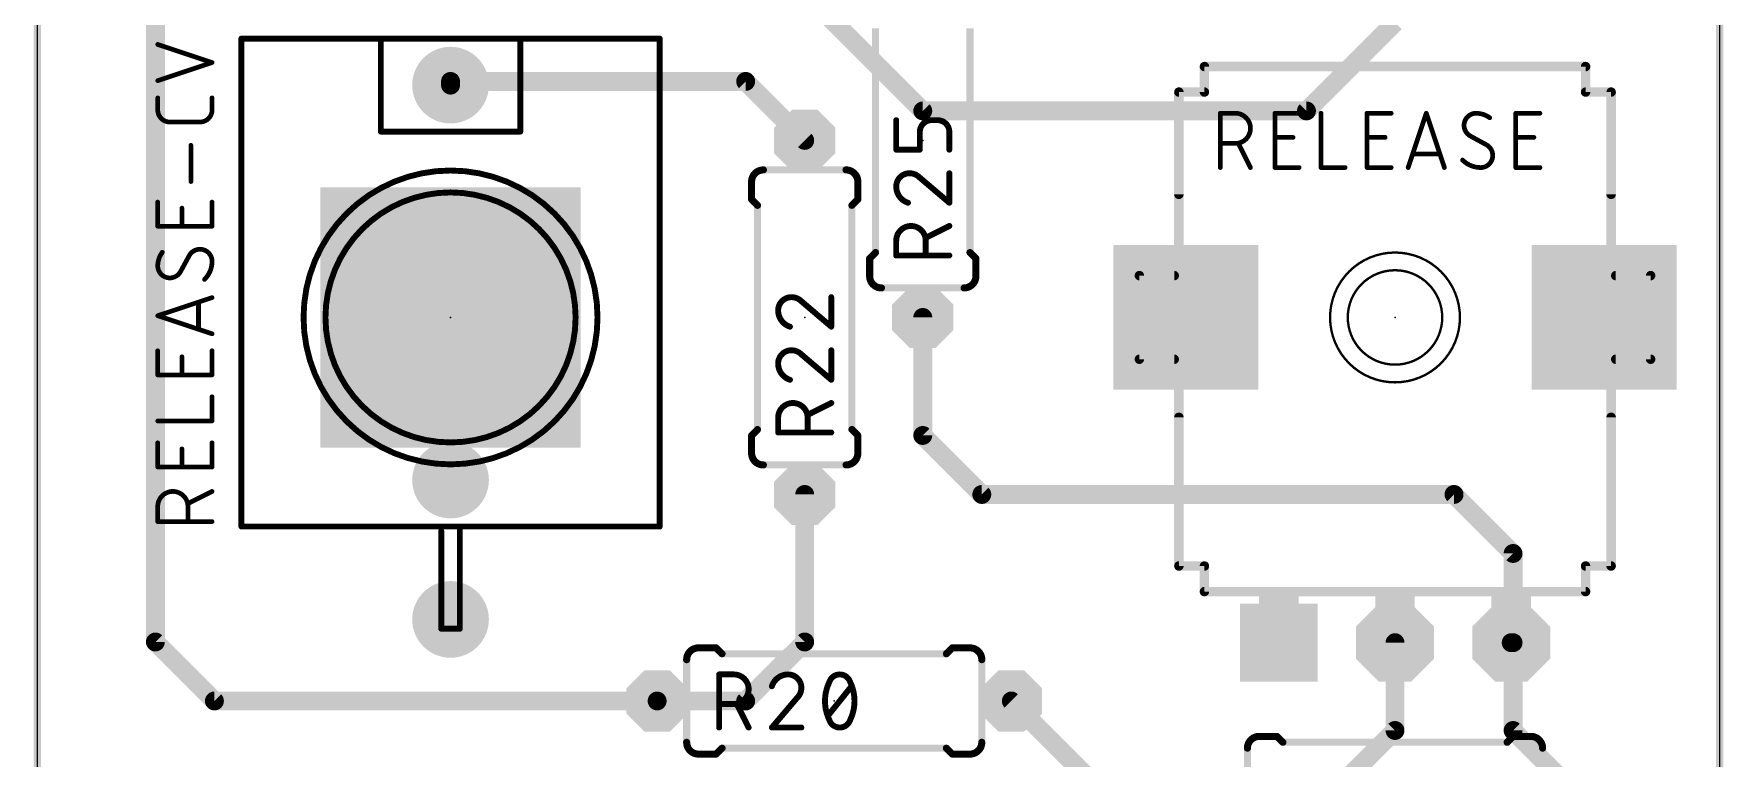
# Model space of a CAD drawing. Extents: x -0.1 to 36.3, y -0.1 to 99.1.
# Drawn here: x -0.08 to 36.27, y 29.88 to 45.48 of the extents above; entities that cross this region are included whole.
import ezdxf

# ---------------------------------------------------------------- set-up
doc = ezdxf.new("R2010")
doc.units = 0
for name, color, linetype in [('1', 12, 'CONTINUOUS'), ('16', 132, 'CONTINUOUS'), ('17', 110, 'CONTINUOUS'), ('20', 31, 'CONTINUOUS'), ('21', 253, 'CONTINUOUS'), ('23', 53, 'CONTINUOUS'), ('25', 253, 'CONTINUOUS'), ('41', 12, 'CONTINUOUS'), ('51', 253, 'CONTINUOUS')]:
    doc.layers.add(name, color=color, linetype=linetype)

# ---------------------------------------------------------------- blocks, each defined once
blk = doc.blocks.new('RECT')
blk.add_solid([(-0.5, -0.5), (0.5, -0.5), (-0.5, 0.5), (0.5, 0.5)])
blk = doc.blocks.new('OCTAGONP')
at = {"const_width": 0.5}
blk.add_lwpolyline([(-0.25, -0.1036), (-0.25, 0.1036), (-0.1036, 0.25), (0.1036, 0.25), (0.25, 0.1036), (0.25, -0.1036), (0.1036, -0.25), (-0.1036, -0.25), (-0.25, -0.1036), (-0.25, 0.1036)], dxfattribs=at)
blk = doc.blocks.new('SQUAREP')
blk.add_solid([(-0.5, -0.5), (0.5, -0.5), (-0.5, 0.5), (0.5, 0.5)])
blk = doc.blocks.new('ROUNDP')
at = {"const_width": 0.5}
blk.add_lwpolyline([(0, -0.25, 1), (0, 0.25, 1), (0, -0.25)], format="xyb", dxfattribs=at)

msp = doc.modelspace()

# ---------------------------------------------------------------- linework, layer by layer
at = {"layer": '1', "const_width": 0.1524}
for points in [[(0, 99.06), (0, 0)], [(36.195, 0), (36.195, 99.06)]]:
    msp.add_lwpolyline(points, dxfattribs=at)
at = {"layer": '16'}
for points, const_width in [([(0, 99.06), (0, 0)], 0.1524), ([(36.195, 0), (36.195, 99.06)], 0.1524), ([(2.54, 86.36), (2.54, 32.385)], 0.4064), ([(13.97, 48.895), (19.05, 43.815)], 0.4064), ([(27.305, 43.815), (29.21, 45.72)], 0.4064), ([(8.89, 44.37), (8.89, 44.45)], 0.4064), ([(8.89, 44.45), (15.24, 44.45)], 0.4064), ([(15.24, 44.45), (16.51, 43.18)], 0.4064), ([(19.05, 43.815), (27.305, 43.815)], 0.4064), ([(19.05, 39.37), (19.05, 36.83)], 0.4064), ([(19.05, 36.83), (20.32, 35.56)], 0.4064), ([(16.51, 35.56), (16.51, 32.385)], 0.4064), ([(20.32, 35.56), (30.48, 35.56)], 0.4064), ([(30.48, 35.56), (31.75, 34.29)], 0.4064), ([(31.75, 34.29), (31.75, 32.37)], 0.4064), ([(2.54, 32.385), (3.81, 31.115)], 0.4064), ([(16.51, 32.385), (15.24, 31.115)], 0.4064), ([(29.21, 30.48), (29.21, 32.37)], 0.4064), ([(31.71, 32.37), (31.75, 32.37)], 0.4064), ([(31.75, 32.37), (31.75, 30.48)], 0.4064), ([(3.81, 31.115), (13.335, 31.115)], 0.4064), ([(15.24, 31.115), (13.335, 31.115)], 0.4064), ([(20.955, 31.115), (22.86, 29.21)], 0.4064), ([(27.94, 29.21), (29.21, 30.48)], 0.4064), ([(31.75, 30.48), (33.02, 29.21)], 0.4064)]:
    msp.add_lwpolyline(points, dxfattribs=dict(at, const_width=const_width))
at = {"layer": '16', "const_width": 0.2032}
for points in [[(8.9916, 44.45, 1), (8.7884, 44.45)], [(8.89, 44.5516, 1), (8.89, 44.3484)], [(8.7884, 44.37, 1), (8.9916, 44.37)], [(15.3118, 44.5218, 1), (15.1682, 44.3782)], [(15.24, 44.3484, 1), (15.24, 44.5516)], [(19.05, 43.9166, 1), (19.05, 43.7134)], [(18.9782, 43.7432, 1), (19.1218, 43.8868)], [(27.2332, 43.8868, 1), (27.3768, 43.7432)], [(27.305, 43.7134, 1), (27.305, 43.9166)], [(16.4382, 43.1082, 1), (16.5818, 43.2518)], [(19.1516, 39.37, 1), (18.9484, 39.37)], [(18.9484, 36.83, 1), (19.1516, 36.83)], [(19.1218, 36.9018, 1), (18.9782, 36.7582)], [(16.6116, 35.56, 1), (16.4084, 35.56)], [(20.32, 35.6616, 1), (20.32, 35.4584)], [(20.2482, 35.4882, 1), (20.3918, 35.6318)], [(30.5518, 35.6318, 1), (30.4082, 35.4882)], [(30.48, 35.4584, 1), (30.48, 35.6616)], [(31.8516, 34.29, 1), (31.6484, 34.29)], [(31.6782, 34.2182, 1), (31.8218, 34.3618)], [(2.4384, 32.385, 1), (2.6416, 32.385)], [(2.6118, 32.4568, 1), (2.4682, 32.3132)], [(16.4084, 32.385, 1), (16.6116, 32.385)], [(16.5818, 32.3132, 1), (16.4382, 32.4568)], [(29.3116, 32.37, 1), (29.1084, 32.37)], [(31.71, 32.4716, 1), (31.71, 32.2684)], [(31.8516, 32.37, 1), (31.6484, 32.37)], [(31.6484, 32.37, 1), (31.8516, 32.37)], [(31.75, 32.2684, 1), (31.75, 32.4716)], [(3.81, 31.2166, 1), (3.81, 31.0134)], [(3.7382, 31.0432, 1), (3.8818, 31.1868)], [(13.335, 31.2166, 1), (13.335, 31.0134)], [(13.335, 31.0134, 1), (13.335, 31.2166)], [(15.1682, 31.1868, 1), (15.3118, 31.0432)], [(15.24, 31.0134, 1), (15.24, 31.2166)], [(21.0268, 31.1868, 1), (20.8832, 31.0432)], [(29.1084, 30.48, 1), (29.3116, 30.48)], [(29.2818, 30.4082, 1), (29.1382, 30.5518)], [(31.6484, 30.48, 1), (31.8516, 30.48)], [(31.8218, 30.5518, 1), (31.6782, 30.4082)]]:
    msp.add_lwpolyline(points, format="xyb", dxfattribs=at)
at = {"layer": '20'}
for p, q in [((0, 99.05), (0, 0)), ((36.195, 0), (36.195, 99.06))]:
    msp.add_line(p, q, dxfattribs=at)
at = {"layer": '21'}
for points, const_width in [([(18.034, 40.767), (18.034, 45.593)], 0.1524), ([(20.066, 40.767), (20.066, 45.593)], 0.1524), ([(4.39, 45.37), (7.39, 45.37)], 0.127), ([(4.39, 45.37), (4.39, 34.87)], 0.127), ([(7.39, 45.37), (10.39, 45.37)], 0.127), ([(7.39, 45.37), (7.39, 43.37)], 0.127), ([(10.39, 45.37), (13.39, 45.37)], 0.127), ([(10.39, 43.37), (10.39, 45.37)], 0.127), ([(13.39, 34.87), (13.39, 45.37)], 0.127), ([(25.11, 44.77), (33.31, 44.77)], 0.2032), ([(25.11, 44.77), (25.11, 44.22)], 0.2032), ([(33.31, 44.22), (33.31, 44.77)], 0.2032), ([(25.11, 44.22), (24.56, 44.22)], 0.2032), ([(24.56, 42.02), (24.56, 44.22)], 0.2032), ([(33.86, 44.22), (33.31, 44.22)], 0.2032), ([(33.86, 44.22), (33.86, 42.02)], 0.2032), ([(7.39, 43.37), (10.39, 43.37)], 0.127), ([(15.367, 42.291), (15.367, 41.91)], 0.1524), ([(17.653, 42.291), (17.653, 41.91)], 0.1524), ([(15.494, 41.783), (15.367, 41.91)], 0.1524), ([(15.494, 36.957), (15.494, 41.783)], 0.1524), ([(17.526, 41.783), (17.653, 41.91)], 0.1524), ([(17.526, 36.957), (17.526, 41.783)], 0.1524), ([(18.034, 40.767), (17.907, 40.64)], 0.1524), ([(17.907, 40.259), (17.907, 40.64)], 0.1524), ([(20.066, 40.767), (20.193, 40.64)], 0.1524), ([(20.193, 40.259), (20.193, 40.64)], 0.1524), ([(24.56, 34.02), (24.56, 37.22)], 0.2032), ([(33.86, 37.22), (33.86, 34.02)], 0.2032), ([(15.494, 36.957), (15.367, 36.83)], 0.1524), ([(15.367, 36.449), (15.367, 36.83)], 0.1524), ([(17.526, 36.957), (17.653, 36.83)], 0.1524), ([(17.653, 36.449), (17.653, 36.83)], 0.1524), ([(4.39, 34.87), (9.09, 34.87)], 0.127), ([(9.09, 34.87), (13.39, 34.87)], 0.127), ([(9.09, 32.67), (9.09, 34.87)], 0.127), ([(8.69, 34.77), (8.69, 32.67)], 0.127), ([(24.56, 34.02), (25.11, 34.02)], 0.2032), ([(25.11, 34.02), (25.11, 33.47)], 0.2032), ([(33.31, 34.02), (33.86, 34.02)], 0.2032), ([(33.31, 33.47), (33.31, 34.02)], 0.2032), ([(33.31, 33.47), (25.11, 33.47)], 0.2032), ([(8.69, 32.67), (9.09, 32.67)], 0.127), ([(14.224, 32.258), (14.605, 32.258)], 0.1524), ([(14.732, 32.131), (14.605, 32.258)], 0.1524), ([(19.558, 32.131), (14.732, 32.131)], 0.1524), ([(19.558, 32.131), (19.685, 32.258)], 0.1524), ([(20.066, 32.258), (19.685, 32.258)], 0.1524), ([(14.732, 30.099), (14.605, 29.972)], 0.1524), ([(19.558, 30.099), (14.732, 30.099)], 0.1524), ([(19.558, 30.099), (19.685, 29.972)], 0.1524), ([(26.289, 30.353), (26.67, 30.353)], 0.1524), ([(26.797, 30.226), (26.67, 30.353)], 0.1524), ([(26.797, 30.226), (31.623, 30.226)], 0.1524), ([(31.623, 30.226), (31.75, 30.353)], 0.1524), ([(32.131, 30.353), (31.75, 30.353)], 0.1524), ([(14.224, 29.972), (14.605, 29.972)], 0.1524), ([(20.066, 29.972), (19.685, 29.972)], 0.1524)]:
    msp.add_lwpolyline(points, dxfattribs=dict(at, const_width=const_width))
for points, const_width in [([(4.39, 45.4018, 1), (4.39, 45.3383)], 0.0635), ([(4.4218, 45.37, 1), (4.3583, 45.37)], 0.0635), ([(7.39, 45.4018, 1), (7.39, 45.3383)], 0.0635), ([(7.4218, 45.37, 1), (7.3583, 45.37)], 0.0635), ([(7.39, 45.3383, 1), (7.39, 45.4018)], 0.0635), ([(10.4218, 45.37, 1), (10.3582, 45.37)], 0.0635), ([(10.39, 45.4018, 1), (10.39, 45.3383)], 0.0635), ([(10.39, 45.3383, 1), (10.39, 45.4018)], 0.0635), ([(13.4218, 45.37, 1), (13.3582, 45.37)], 0.0635), ([(13.39, 45.3383, 1), (13.39, 45.4018)], 0.0635), ([(25.11, 44.8208, 1), (25.11, 44.7192)], 0.1016), ([(25.1608, 44.77, 1), (25.0592, 44.77)], 0.1016), ([(33.3608, 44.77, 1), (33.2592, 44.77)], 0.1016), ([(33.31, 44.7192, 1), (33.31, 44.8208)], 0.1016), ([(24.56, 44.2708, 1), (24.56, 44.1692)], 0.1016), ([(24.6108, 44.22, 1), (24.5092, 44.22)], 0.1016), ([(25.0592, 44.22, 1), (25.1608, 44.22)], 0.1016), ([(25.11, 44.1692, 1), (25.11, 44.2708)], 0.1016), ([(33.31, 44.2708, 1), (33.31, 44.1692)], 0.1016), ([(33.2592, 44.22, 1), (33.3608, 44.22)], 0.1016), ([(33.9108, 44.22, 1), (33.8092, 44.22)], 0.1016), ([(33.86, 44.1692, 1), (33.86, 44.2708)], 0.1016), ([(7.39, 43.4018, 1), (7.39, 43.3383)], 0.0635), ([(7.3583, 43.37, 1), (7.4218, 43.37)], 0.0635), ([(10.3582, 43.37, 1), (10.4218, 43.37)], 0.0635), ([(10.39, 43.3383, 1), (10.39, 43.4018)], 0.0635), ([(8.89, 36.2077, 1), (8.89, 42.5323, 1), (8.89, 36.2077)], 0.127), ([(15.621, 42.545, 0.4142), (15.367, 42.291)], 0.1524), ([(15.621, 42.5069, 1), (15.621, 42.5831)], 0.0762), ([(17.653, 42.291, 0.4142), (17.399, 42.545)], 0.1524), ([(17.399, 42.5831, 1), (17.399, 42.5069)], 0.0762), ([(15.4051, 42.291, 1), (15.3289, 42.291)], 0.0762), ([(15.3289, 42.291, 1), (15.4051, 42.291)], 0.0762), ([(17.6911, 42.291, 1), (17.6149, 42.291)], 0.0762), ([(17.6149, 42.291, 1), (17.6911, 42.291)], 0.0762), ([(8.89, 36.6793, 1), (8.89, 42.0607, 1), (8.89, 36.6793)], 0.127), ([(15.3289, 41.91, 1), (15.4051, 41.91)], 0.0762), ([(15.3939, 41.9369, 1), (15.3401, 41.8831)], 0.0762), ([(15.5321, 41.783, 1), (15.4559, 41.783)], 0.0762), ([(15.4671, 41.7561, 1), (15.5209, 41.8099)], 0.0762), ([(17.5641, 41.783, 1), (17.4879, 41.783)], 0.0762), ([(17.4991, 41.8099, 1), (17.5529, 41.7561)], 0.0762), ([(17.6149, 41.91, 1), (17.6911, 41.91)], 0.0762), ([(17.6799, 41.8831, 1), (17.6261, 41.9369)], 0.0762), ([(24.5092, 42.02, 1), (24.6108, 42.02)], 0.1016), ([(33.8092, 42.02, 1), (33.9108, 42.02)], 0.1016), ([(17.9451, 40.64, 1), (17.8689, 40.64)], 0.0762), ([(17.9959, 40.767, 1), (18.0721, 40.767)], 0.0762), ([(18.0609, 40.7401, 1), (18.0071, 40.7939)], 0.0762), ([(20.0279, 40.767, 1), (20.1041, 40.767)], 0.0762), ([(20.0929, 40.7939, 1), (20.0391, 40.7401)], 0.0762), ([(20.2311, 40.64, 1), (20.1549, 40.64)], 0.0762), ([(29.21, 37.973, 1), (29.21, 40.767, 1), (29.21, 37.973)], 0.0508), ([(17.8801, 40.6669, 1), (17.9339, 40.6131)], 0.0762), ([(20.1661, 40.6131, 1), (20.2199, 40.6669)], 0.0762), ([(29.21, 38.354, 1), (29.21, 40.386, 1), (29.21, 38.354)], 0.0508), ([(17.907, 40.259, 0.4142), (18.161, 40.005)], 0.1524), ([(17.9451, 40.259, 1), (17.8689, 40.259)], 0.0762), ([(17.8689, 40.259, 1), (17.9451, 40.259)], 0.0762), ([(18.161, 39.9669, 1), (18.161, 40.0431)], 0.0762), ([(19.939, 40.005, 0.4142), (20.193, 40.259)], 0.1524), ([(19.939, 40.0431, 1), (19.939, 39.9669)], 0.0762), ([(20.2311, 40.259, 1), (20.1549, 40.259)], 0.0762), ([(20.1549, 40.259, 1), (20.2311, 40.259)], 0.0762), ([(24.6108, 37.22, 1), (24.5092, 37.22)], 0.1016), ([(33.9108, 37.22, 1), (33.8092, 37.22)], 0.1016), ([(15.4051, 36.83, 1), (15.3289, 36.83)], 0.0762), ([(15.3401, 36.8569, 1), (15.3939, 36.8031)], 0.0762), ([(15.4559, 36.957, 1), (15.5321, 36.957)], 0.0762), ([(15.5209, 36.9301, 1), (15.4671, 36.9839)], 0.0762), ([(17.4879, 36.957, 1), (17.5641, 36.957)], 0.0762), ([(17.5529, 36.9839, 1), (17.4991, 36.9301)], 0.0762), ([(17.6911, 36.83, 1), (17.6149, 36.83)], 0.0762), ([(17.6261, 36.8031, 1), (17.6799, 36.8569)], 0.0762), ([(15.367, 36.449, 0.4142), (15.621, 36.195)], 0.1524), ([(15.4051, 36.449, 1), (15.3289, 36.449)], 0.0762), ([(15.3289, 36.449, 1), (15.4051, 36.449)], 0.0762), ([(17.399, 36.195, 0.4142), (17.653, 36.449)], 0.1524), ([(17.6911, 36.449, 1), (17.6149, 36.449)], 0.0762), ([(17.6149, 36.449, 1), (17.6911, 36.449)], 0.0762), ([(15.621, 36.1569, 1), (15.621, 36.2331)], 0.0762), ([(17.399, 36.2331, 1), (17.399, 36.1569)], 0.0762), ([(4.39, 34.9018, 1), (4.39, 34.8383)], 0.0635), ([(4.3583, 34.87, 1), (4.4218, 34.87)], 0.0635), ([(9.1218, 34.87, 1), (9.0582, 34.87)], 0.0635), ([(9.09, 34.9018, 1), (9.09, 34.8383)], 0.0635), ([(9.09, 34.8383, 1), (9.09, 34.9018)], 0.0635), ([(13.3582, 34.87, 1), (13.4218, 34.87)], 0.0635), ([(13.39, 34.8383, 1), (13.39, 34.9018)], 0.0635), ([(8.7218, 34.77, 1), (8.6583, 34.77)], 0.0635), ([(24.56, 34.0708, 1), (24.56, 33.9692)], 0.1016), ([(24.5092, 34.02, 1), (24.6108, 34.02)], 0.1016), ([(25.1608, 34.02, 1), (25.0592, 34.02)], 0.1016), ([(25.11, 33.9692, 1), (25.11, 34.0708)], 0.1016), ([(33.31, 34.0708, 1), (33.31, 33.9692)], 0.1016), ([(33.3608, 34.02, 1), (33.2592, 34.02)], 0.1016), ([(33.8092, 34.02, 1), (33.9108, 34.02)], 0.1016), ([(33.86, 33.9692, 1), (33.86, 34.0708)], 0.1016), ([(25.11, 33.5208, 1), (25.11, 33.4192)], 0.1016), ([(25.0592, 33.47, 1), (25.1608, 33.47)], 0.1016), ([(33.2592, 33.47, 1), (33.3608, 33.47)], 0.1016), ([(33.31, 33.4192, 1), (33.31, 33.5208)], 0.1016), ([(8.69, 32.7018, 1), (8.69, 32.6382)], 0.0635), ([(9.09, 32.6382, 1), (9.09, 32.7018)], 0.0635), ([(8.6583, 32.67, 1), (8.7218, 32.67)], 0.0635), ([(9.0582, 32.67, 1), (9.1218, 32.67)], 0.0635), ([(14.224, 32.258, 0.4142), (13.97, 32.004)], 0.1524), ([(13.9319, 32.004, 1), (14.0081, 32.004)], 0.0762), ([(14.224, 32.2961, 1), (14.224, 32.2199)], 0.0762), ([(14.224, 32.2199, 1), (14.224, 32.2961)], 0.0762), ([(14.6319, 32.2849, 1), (14.5781, 32.2311)], 0.0762), ([(14.605, 32.2199, 1), (14.605, 32.2961)], 0.0762), ([(14.732, 32.1691, 1), (14.732, 32.0929)], 0.0762), ([(14.7051, 32.1041, 1), (14.7589, 32.1579)], 0.0762), ([(19.5311, 32.1579, 1), (19.5849, 32.1041)], 0.0762), ([(19.558, 32.0929, 1), (19.558, 32.1691)], 0.0762), ([(19.685, 32.2961, 1), (19.685, 32.2199)], 0.0762), ([(19.7119, 32.2311, 1), (19.6581, 32.2849)], 0.0762), ([(20.32, 32.004, 0.4142), (20.066, 32.258)], 0.1524), ([(20.066, 32.2961, 1), (20.066, 32.2199)], 0.0762), ([(20.066, 32.2199, 1), (20.066, 32.2961)], 0.0762), ([(20.2819, 32.004, 1), (20.3581, 32.004)], 0.0762), ([(13.97, 30.226, 0.4142), (14.224, 29.972)], 0.1524), ([(14.0081, 30.226, 1), (13.9319, 30.226)], 0.0762), ([(14.732, 30.1371, 1), (14.732, 30.0609)], 0.0762), ([(14.7589, 30.0721, 1), (14.7051, 30.1259)], 0.0762), ([(19.5849, 30.1259, 1), (19.5311, 30.0721)], 0.0762), ([(19.558, 30.0609, 1), (19.558, 30.1371)], 0.0762), ([(20.066, 29.972, 0.4142), (20.32, 30.226)], 0.1524), ([(20.3581, 30.226, 1), (20.2819, 30.226)], 0.0762), ([(26.289, 30.353, 0.4142), (26.035, 30.099)], 0.1524), ([(26.289, 30.3911, 1), (26.289, 30.3149)], 0.0762), ([(26.289, 30.3149, 1), (26.289, 30.3911)], 0.0762), ([(26.6969, 30.3799, 1), (26.6431, 30.3261)], 0.0762), ([(26.67, 30.3149, 1), (26.67, 30.3911)], 0.0762), ([(26.797, 30.2641, 1), (26.797, 30.1879)], 0.0762), ([(26.7701, 30.1991, 1), (26.8239, 30.2529)], 0.0762), ([(31.5961, 30.2529, 1), (31.6499, 30.1991)], 0.0762), ([(31.623, 30.1879, 1), (31.623, 30.2641)], 0.0762), ([(31.75, 30.3911, 1), (31.75, 30.3149)], 0.0762), ([(31.7769, 30.3261, 1), (31.7231, 30.3799)], 0.0762), ([(32.385, 30.099, 0.4142), (32.131, 30.353)], 0.1524), ([(32.131, 30.3911, 1), (32.131, 30.3149)], 0.0762), ([(32.131, 30.3149, 1), (32.131, 30.3911)], 0.0762), ([(14.224, 30.0101, 1), (14.224, 29.9339)], 0.0762), ([(14.224, 29.9339, 1), (14.224, 30.0101)], 0.0762), ([(14.5781, 29.9989, 1), (14.6319, 29.9451)], 0.0762), ([(14.605, 29.9339, 1), (14.605, 30.0101)], 0.0762), ([(19.685, 30.0101, 1), (19.685, 29.9339)], 0.0762), ([(19.6581, 29.9451, 1), (19.7119, 29.9989)], 0.0762), ([(20.066, 30.0101, 1), (20.066, 29.9339)], 0.0762), ([(20.066, 29.9339, 1), (20.066, 30.0101)], 0.0762), ([(25.9969, 30.099, 1), (26.0731, 30.099)], 0.0762), ([(32.3469, 30.099, 1), (32.4231, 30.099)], 0.0762)]:
    msp.add_lwpolyline(points, format="xyb", dxfattribs=dict(at, const_width=const_width))
at = {"layer": '23'}
for p in [(19.05, 43.18), (8.89, 39.37), (16.51, 39.37), (29.21, 39.37), (17.145, 31.115)]:
    msp.add_point(p, dxfattribs=at)
at = {"layer": '25'}
for points, const_width in [([(3.7592, 44.8561), (2.5908, 45.2456)], 0.1016), ([(2.5908, 44.4666), (3.7592, 44.8561)], 0.1016), ([(2.5908, 43.8354), (2.5908, 44.095)], 0.1016), ([(3.7592, 44.095), (3.7592, 43.8354)], 0.1016), ([(3.4996, 43.5757), (2.8504, 43.5757)], 0.1016), ([(18.4785, 42.9812), (18.4785, 43.6162)], 0.127), ([(19.3675, 43.6162), (19.2405, 43.6162)], 0.127), ([(25.4508, 42.5958), (25.4508, 43.7642)], 0.1016), ([(25.4508, 43.7642), (25.7754, 43.7642)], 0.1016), ([(26.6268, 42.5958), (26.6268, 43.7642)], 0.1016), ([(26.6268, 43.7642), (27.1461, 43.7642)], 0.1016), ([(27.6174, 43.7642), (27.6174, 42.5958)], 0.1016), ([(28.608, 42.5958), (28.608, 43.7642)], 0.1016), ([(28.608, 43.7642), (29.1273, 43.7642)], 0.1016), ([(29.4933, 42.5958), (29.8828, 43.7642)], 0.1016), ([(29.8828, 43.7642), (30.2723, 42.5958)], 0.1016), ([(31.8084, 42.5958), (31.8084, 43.7642)], 0.1016), ([(31.8084, 43.7642), (32.3277, 43.7642)], 0.1016), ([(18.9865, 43.3622), (18.9865, 42.9812)], 0.127), ([(19.6215, 42.9812), (19.6215, 43.3622)], 0.127), ([(26.6268, 43.2449), (27.0163, 43.2449)], 0.1016), ([(28.608, 43.2449), (28.9975, 43.2449)], 0.1016), ([(31.1824, 43.0826), (30.8254, 43.2774)], 0.1016), ([(31.8084, 43.2449), (32.1979, 43.2449)], 0.1016), ([(3.3048, 42.2949), (3.3048, 43.0739)], 0.1016), ([(18.9865, 42.9812), (18.4785, 42.9812)], 0.127), ([(25.7754, 43.1151), (25.4508, 43.1151)], 0.1016), ([(26.0999, 42.5958), (25.8403, 43.1151)], 0.1016), ([(30.1749, 42.8879), (29.5907, 42.8879)], 0.1016), ([(19.6215, 41.8382), (19.6215, 42.4732)], 0.127), ([(27.1461, 42.5958), (26.6268, 42.5958)], 0.1016), ([(27.6174, 42.5958), (28.1367, 42.5958)], 0.1016), ([(29.1273, 42.5958), (28.608, 42.5958)], 0.1016), ([(32.3277, 42.5958), (31.8084, 42.5958)], 0.1016), ([(18.9865, 42.378), (19.6215, 41.8382)], 0.127), ([(2.5908, 41.3334), (2.5908, 41.8527)], 0.1016), ([(3.7592, 41.8527), (3.7592, 41.3334)], 0.1016), ([(3.1101, 41.3334), (3.1101, 41.7229)], 0.1016), ([(3.7592, 41.3334), (2.5908, 41.3334)], 0.1016), ([(18.4785, 40.7035), (18.4785, 41.021)], 0.127), ([(19.6215, 41.3385), (19.1135, 41.0845)], 0.127), ([(19.1135, 41.021), (19.1135, 40.7035)], 0.127), ([(3.2724, 40.7074), (3.0776, 40.3504)], 0.1016), ([(19.6215, 40.7035), (18.4785, 40.7035)], 0.127), ([(2.5908, 39.4078), (3.7592, 39.7973)], 0.1016), ([(3.4671, 39.6999), (3.4671, 39.1157)], 0.1016), ([(16.4465, 39.711), (17.0815, 39.1712)], 0.127), ([(17.0815, 39.1712), (17.0815, 39.8062)], 0.127), ([(3.7592, 39.0183), (2.5908, 39.4078)], 0.1016), ([(2.5908, 38.133), (2.5908, 38.6523)], 0.1016), ([(3.1101, 38.133), (3.1101, 38.5225)], 0.1016), ([(3.7592, 38.6523), (3.7592, 38.133)], 0.1016), ([(16.4465, 38.568), (17.0815, 38.0282)], 0.127), ([(17.0815, 38.0282), (17.0815, 38.6632)], 0.127), ([(3.7592, 38.133), (2.5908, 38.133)], 0.1016), ([(3.7592, 37.1424), (3.7592, 37.6617)], 0.1016), ([(17.0815, 37.5285), (16.5735, 37.2745)], 0.127), ([(2.5908, 37.1424), (3.7592, 37.1424)], 0.1016), ([(15.9385, 36.8935), (15.9385, 37.211)], 0.127), ([(16.5735, 37.211), (16.5735, 36.8935)], 0.127), ([(2.5908, 36.1518), (2.5908, 36.6711)], 0.1016), ([(3.7592, 36.6711), (3.7592, 36.1518)], 0.1016), ([(17.0815, 36.8935), (15.9385, 36.8935)], 0.127), ([(3.1101, 36.1518), (3.1101, 36.5413)], 0.1016), ([(3.7592, 36.1518), (2.5908, 36.1518)], 0.1016), ([(3.7592, 35.6249), (3.2399, 35.3653)], 0.1016), ([(2.5908, 34.9758), (2.5908, 35.3004)], 0.1016), ([(3.2399, 35.3004), (3.2399, 34.9758)], 0.1016), ([(3.7592, 34.9758), (2.5908, 34.9758)], 0.1016), ([(14.6685, 30.5435), (14.6685, 31.6865)], 0.127), ([(14.6685, 31.6865), (14.986, 31.6865)], 0.127), ([(17.0097, 30.7975), (17.5177, 31.4325)], 0.127), ([(14.986, 31.0515), (14.6685, 31.0515)], 0.127), ([(15.3035, 30.5435), (15.0495, 31.0515)], 0.127), ([(16.343, 31.1785), (15.8032, 30.5435)], 0.127), ([(15.8032, 30.5435), (16.4382, 30.5435)], 0.127)]:
    msp.add_lwpolyline(points, dxfattribs=dict(at, const_width=const_width))
for points, const_width in [([(2.5988, 45.2696, 1), (2.5828, 45.2215)], 0.0508), ([(3.7672, 44.832, 1), (3.7512, 44.8802)], 0.0508), ([(3.7512, 44.832, 1), (3.7672, 44.8802)], 0.0508), ([(2.5828, 44.4907, 1), (2.5988, 44.4425)], 0.0508), ([(2.6162, 44.095, 1), (2.5654, 44.095)], 0.0508), ([(3.7846, 44.095, 1), (3.7338, 44.095)], 0.0508), ([(2.5908, 43.8354, 0.4142), (2.8504, 43.5757)], 0.1016), ([(2.6162, 43.8354, 1), (2.5654, 43.8354)], 0.0508), ([(2.5654, 43.8354, 1), (2.6162, 43.8354)], 0.0508), ([(2.8504, 43.6011, 1), (2.8504, 43.5503)], 0.0508), ([(2.8504, 43.5503, 1), (2.8504, 43.6011)], 0.0508), ([(3.4996, 43.5757, 0.4142), (3.7592, 43.8354)], 0.1016), ([(3.4996, 43.6011, 1), (3.4996, 43.5503)], 0.0508), ([(3.4996, 43.5503, 1), (3.4996, 43.6011)], 0.0508), ([(3.7846, 43.8354, 1), (3.7338, 43.8354)], 0.0508), ([(3.7338, 43.8354, 1), (3.7846, 43.8354)], 0.0508), ([(18.5102, 43.6162, 1), (18.4468, 43.6162)], 0.0635), ([(19.2405, 43.6162, 0.4142), (18.9865, 43.3622)], 0.127), ([(19.2405, 43.648, 1), (19.2405, 43.5845)], 0.0635), ([(19.2405, 43.5845, 1), (19.2405, 43.648)], 0.0635), ([(19.3675, 43.648, 1), (19.3675, 43.5845)], 0.0635), ([(19.6215, 43.3622, 0.4142), (19.3675, 43.6162)], 0.127), ([(19.3675, 43.5845, 1), (19.3675, 43.648)], 0.0635), ([(25.4762, 43.7642, 1), (25.4254, 43.7642)], 0.0508), ([(25.4508, 43.7896, 1), (25.4508, 43.7388)], 0.0508), ([(25.7754, 43.1151, 1), (25.7754, 43.7642)], 0.1016), ([(25.7754, 43.7896, 1), (25.7754, 43.7388)], 0.0508), ([(25.7754, 43.7388, 1), (25.7754, 43.7896)], 0.0508), ([(26.6522, 43.7642, 1), (26.6014, 43.7642)], 0.0508), ([(26.6268, 43.7896, 1), (26.6268, 43.7388)], 0.0508), ([(27.1461, 43.7388, 1), (27.1461, 43.7896)], 0.0508), ([(27.6428, 43.7642, 1), (27.592, 43.7642)], 0.0508), ([(28.6334, 43.7642, 1), (28.5826, 43.7642)], 0.0508), ([(28.608, 43.7896, 1), (28.608, 43.7388)], 0.0508), ([(29.1273, 43.7388, 1), (29.1273, 43.7896)], 0.0508), ([(29.9069, 43.7722, 1), (29.8587, 43.7562)], 0.0508), ([(29.9069, 43.7562, 1), (29.8587, 43.7722)], 0.0508), ([(30.9552, 43.7642, 0.4142), (30.6956, 43.5046)], 0.1016), ([(31.2473, 43.6668, 0.1623), (30.9552, 43.7642)], 0.1016), ([(30.9552, 43.7896, 1), (30.9552, 43.7388)], 0.0508), ([(30.9552, 43.7388, 1), (30.9552, 43.7896)], 0.0508), ([(31.2321, 43.6465, 1), (31.2626, 43.6872)], 0.0508), ([(31.8338, 43.7642, 1), (31.783, 43.7642)], 0.0508), ([(31.8084, 43.7896, 1), (31.8084, 43.7388)], 0.0508), ([(32.3277, 43.7388, 1), (32.3277, 43.7896)], 0.0508), ([(19.0182, 43.3622, 1), (18.9548, 43.3622)], 0.0635), ([(18.9548, 43.3622, 1), (19.0182, 43.3622)], 0.0635), ([(19.6532, 43.3622, 1), (19.5898, 43.3622)], 0.0635), ([(19.5898, 43.3622, 1), (19.6532, 43.3622)], 0.0635), ([(26.6268, 43.2703, 1), (26.6268, 43.2195)], 0.0508), ([(27.0163, 43.2195, 1), (27.0163, 43.2703)], 0.0508), ([(28.608, 43.2703, 1), (28.608, 43.2195)], 0.0508), ([(28.9975, 43.2195, 1), (28.9975, 43.2703)], 0.0508), ([(30.6956, 43.5046, 0.2656), (30.8254, 43.2774)], 0.1016), ([(30.721, 43.5046, 1), (30.6702, 43.5046)], 0.0508), ([(30.6702, 43.5046, 1), (30.721, 43.5046)], 0.0508), ([(30.8376, 43.2997, 1), (30.8132, 43.2551)], 0.0508), ([(30.8125, 43.2555, 1), (30.8383, 43.2992)], 0.0508), ([(31.8084, 43.2703, 1), (31.8084, 43.2195)], 0.0508), ([(32.1979, 43.2195, 1), (32.1979, 43.2703)], 0.0508), ([(3.3302, 43.0739, 1), (3.2794, 43.0739)], 0.0508), ([(18.4785, 43.013, 1), (18.4785, 42.9495)], 0.0635), ([(18.4468, 42.9812, 1), (18.5102, 42.9812)], 0.0635), ([(18.9548, 42.9812, 1), (19.0182, 42.9812)], 0.0635), ([(18.9865, 42.9495, 1), (18.9865, 43.013)], 0.0635), ([(19.5898, 42.9812, 1), (19.6532, 42.9812)], 0.0635), ([(25.4508, 43.1405, 1), (25.4508, 43.0897)], 0.0508), ([(25.7754, 43.1405, 1), (25.7754, 43.0897)], 0.0508), ([(25.7754, 43.0897, 1), (25.7754, 43.1405)], 0.0508), ([(25.863, 43.1264, 1), (25.8175, 43.1037)], 0.0508), ([(29.5907, 42.9133, 1), (29.5907, 42.8625)], 0.0508), ([(30.1749, 42.8625, 1), (30.1749, 42.9133)], 0.0508), ([(31.0526, 42.5958, 0.4142), (31.3122, 42.8554)], 0.1016), ([(31.3122, 42.8554, 0.2656), (31.1824, 43.0826)], 0.1016), ([(31.1953, 43.1045, 1), (31.1695, 43.0607)], 0.0508), ([(31.1703, 43.0603, 1), (31.1946, 43.1049)], 0.0508), ([(31.3376, 42.8554, 1), (31.2868, 42.8554)], 0.0508), ([(18.7643, 42.4732, 0.4142), (18.4785, 42.1875)], 0.127), ([(18.7642, 42.505, 1), (18.7643, 42.4415)], 0.0635), ([(18.9865, 42.378, 0.2053), (18.7643, 42.4732)], 0.127), ([(18.7643, 42.4415, 1), (18.7643, 42.505)], 0.0635), ([(19.6532, 42.4732, 1), (19.5898, 42.4732)], 0.0635), ([(25.4254, 42.5958, 1), (25.4762, 42.5958)], 0.0508), ([(26.0772, 42.5844, 1), (26.1226, 42.6072)], 0.0508), ([(26.6268, 42.6212, 1), (26.6268, 42.5704)], 0.0508), ([(26.6014, 42.5958, 1), (26.6522, 42.5958)], 0.0508), ([(27.1461, 42.5704, 1), (27.1461, 42.6212)], 0.0508), ([(27.6174, 42.6212, 1), (27.6174, 42.5704)], 0.0508), ([(27.592, 42.5958, 1), (27.6428, 42.5958)], 0.0508), ([(28.1367, 42.5704, 1), (28.1367, 42.6212)], 0.0508), ([(28.608, 42.6212, 1), (28.608, 42.5704)], 0.0508), ([(28.5826, 42.5958, 1), (28.6334, 42.5958)], 0.0508), ([(29.1273, 42.5704, 1), (29.1273, 42.6212)], 0.0508), ([(29.4692, 42.6038, 1), (29.5174, 42.5878)], 0.0508), ([(30.2482, 42.5878, 1), (30.2964, 42.6038)], 0.0508), ([(30.6631, 42.7581, 0.2), (31.0526, 42.5958)], 0.1016), ([(30.6812, 42.776, 1), (30.6451, 42.7402)], 0.0508), ([(31.0526, 42.6212, 1), (31.0526, 42.5704)], 0.0508), ([(31.0526, 42.5704, 1), (31.0526, 42.6212)], 0.0508), ([(31.2868, 42.8554, 1), (31.3376, 42.8554)], 0.0508), ([(31.8084, 42.6212, 1), (31.8084, 42.5704)], 0.0508), ([(31.783, 42.5958, 1), (31.8338, 42.5958)], 0.0508), ([(32.3277, 42.5704, 1), (32.3277, 42.6212)], 0.0508), ([(3.2794, 42.2949, 1), (3.3302, 42.2949)], 0.0508), ([(18.4785, 42.1875, 0.3252), (18.7325, 41.8382)], 0.127), ([(18.5102, 42.1875, 1), (18.4468, 42.1875)], 0.0635), ([(18.4468, 42.1875, 1), (18.5102, 42.1875)], 0.0635), ([(19.0071, 42.4022, 1), (18.9659, 42.3538)], 0.0635), ([(18.9635, 42.3561, 1), (19.0095, 42.3999)], 0.0635), ([(2.6162, 41.8527, 1), (2.5654, 41.8527)], 0.0508), ([(3.7846, 41.8527, 1), (3.7338, 41.8527)], 0.0508), ([(18.7227, 41.808, 1), (18.7423, 41.8684)], 0.0635), ([(19.5898, 41.8382, 1), (19.6532, 41.8382)], 0.0635), ([(19.6009, 41.814, 1), (19.6421, 41.8624)], 0.0635), ([(3.1355, 41.7229, 1), (3.0847, 41.7229)], 0.0508), ([(2.5908, 41.3588, 1), (2.5908, 41.308)], 0.0508), ([(2.5654, 41.3334, 1), (2.6162, 41.3334)], 0.0508), ([(3.0847, 41.3334, 1), (3.1355, 41.3334)], 0.0508), ([(3.7338, 41.3334, 1), (3.7846, 41.3334)], 0.0508), ([(3.7592, 41.308, 1), (3.7592, 41.3588)], 0.0508), ([(19.1135, 41.021, 1), (18.4785, 41.021)], 0.127), ([(18.5102, 41.021, 1), (18.4468, 41.021)], 0.0635), ([(19.0993, 41.1129, 1), (19.1277, 41.0561)], 0.0635), ([(19.1453, 41.021, 1), (19.0818, 41.021)], 0.0635), ([(19.6357, 41.3101, 1), (19.6073, 41.3669)], 0.0635), ([(2.6882, 40.7723, 0.1623), (2.5908, 40.4802)], 0.1016), ([(2.7085, 40.7571, 1), (2.6678, 40.7876)], 0.0508), ([(3.4996, 40.8372, 0.2656), (3.2724, 40.7074)], 0.1016), ([(3.2505, 40.7203, 1), (3.2943, 40.6945)], 0.0508), ([(3.2947, 40.6953, 1), (3.2501, 40.7196)], 0.0508), ([(3.7592, 40.5776, 0.4142), (3.4996, 40.8372)], 0.1016), ([(3.4996, 40.8626, 1), (3.4996, 40.8118)], 0.0508), ([(3.4996, 40.8118, 1), (3.4996, 40.8626)], 0.0508), ([(18.4785, 40.7353, 1), (18.4785, 40.6718)], 0.0635), ([(18.4468, 41.021, 1), (18.5102, 41.021)], 0.0635), ([(18.4468, 40.7035, 1), (18.5102, 40.7035)], 0.0635), ([(19.0818, 41.021, 1), (19.1453, 41.021)], 0.0635), ([(19.0818, 40.7035, 1), (19.1453, 40.7035)], 0.0635), ([(19.6215, 40.6718, 1), (19.6215, 40.7353)], 0.0635), ([(2.5908, 40.4802, 0.4142), (2.8504, 40.2206)], 0.1016), ([(2.6162, 40.4802, 1), (2.5654, 40.4802)], 0.0508), ([(2.5654, 40.4802, 1), (2.6162, 40.4802)], 0.0508), ([(2.8504, 40.2206, 0.2656), (3.0776, 40.3504)], 0.1016), ([(3.0553, 40.3626, 1), (3.0999, 40.3382)], 0.0508), ([(3.0995, 40.3375, 1), (3.0558, 40.3633)], 0.0508), ([(3.5969, 40.1881, 0.2), (3.7592, 40.5776)], 0.1016), ([(3.7846, 40.5776, 1), (3.7338, 40.5776)], 0.0508), ([(3.7338, 40.5776, 1), (3.7846, 40.5776)], 0.0508), ([(2.8504, 40.246, 1), (2.8504, 40.1952)], 0.0508), ([(2.8504, 40.1952, 1), (2.8504, 40.246)], 0.0508), ([(3.579, 40.2062, 1), (3.6148, 40.1701)], 0.0508), ([(3.4925, 39.6999, 1), (3.4417, 39.6999)], 0.0508), ([(3.7672, 39.7732, 1), (3.7512, 39.8214)], 0.0508), ([(16.2243, 39.8062, 0.4142), (15.9385, 39.5205)], 0.127), ([(16.2242, 39.838, 1), (16.2243, 39.7745)], 0.0635), ([(16.4465, 39.711, 0.2053), (16.2243, 39.8062)], 0.127), ([(16.2243, 39.7745, 1), (16.2243, 39.838)], 0.0635), ([(16.4671, 39.7352, 1), (16.4259, 39.6868)], 0.0635), ([(16.4235, 39.6891, 1), (16.4695, 39.7329)], 0.0635), ([(17.1133, 39.8062, 1), (17.0498, 39.8062)], 0.0635), ([(2.5988, 39.4319, 1), (2.5828, 39.3837)], 0.0508), ([(2.5828, 39.4319, 1), (2.5988, 39.3837)], 0.0508), ([(15.9385, 39.5205, 0.3252), (16.1925, 39.1712)], 0.127), ([(15.9703, 39.5205, 1), (15.9068, 39.5205)], 0.0635), ([(15.9068, 39.5205, 1), (15.9703, 39.5205)], 0.0635), ([(3.4417, 39.1157, 1), (3.4925, 39.1157)], 0.0508), ([(3.7512, 38.9942, 1), (3.7672, 39.0424)], 0.0508), ([(16.1827, 39.141, 1), (16.2023, 39.2014)], 0.0635), ([(17.0498, 39.1712, 1), (17.1133, 39.1712)], 0.0635), ([(17.0609, 39.147, 1), (17.1021, 39.1954)], 0.0635), ([(2.6162, 38.6523, 1), (2.5654, 38.6523)], 0.0508), ([(3.1355, 38.5225, 1), (3.0847, 38.5225)], 0.0508), ([(3.7846, 38.6523, 1), (3.7338, 38.6523)], 0.0508), ([(16.2243, 38.6632, 0.4142), (15.9385, 38.3775)], 0.127), ([(16.2242, 38.695, 1), (16.2243, 38.6315)], 0.0635), ([(16.4465, 38.568, 0.2053), (16.2243, 38.6632)], 0.127), ([(16.2243, 38.6315, 1), (16.2243, 38.695)], 0.0635), ([(16.4671, 38.5922, 1), (16.4259, 38.5438)], 0.0635), ([(16.4235, 38.5461, 1), (16.4695, 38.5899)], 0.0635), ([(17.1133, 38.6632, 1), (17.0498, 38.6632)], 0.0635), ([(2.5908, 38.1584, 1), (2.5908, 38.1076)], 0.0508), ([(3.7592, 38.1076, 1), (3.7592, 38.1584)], 0.0508), ([(15.9385, 38.3775, 0.3252), (16.1925, 38.0282)], 0.127), ([(15.9703, 38.3775, 1), (15.9068, 38.3775)], 0.0635), ([(15.9068, 38.3775, 1), (15.9703, 38.3775)], 0.0635), ([(2.5654, 38.133, 1), (2.6162, 38.133)], 0.0508), ([(3.0847, 38.133, 1), (3.1355, 38.133)], 0.0508), ([(3.7338, 38.133, 1), (3.7846, 38.133)], 0.0508), ([(16.1827, 37.998, 1), (16.2023, 38.0584)], 0.0635), ([(17.0498, 38.0282, 1), (17.1133, 38.0282)], 0.0635), ([(17.0609, 38.004, 1), (17.1021, 38.0524)], 0.0635), ([(3.7846, 37.6617, 1), (3.7338, 37.6617)], 0.0508), ([(16.5735, 37.211, 1), (15.9385, 37.211)], 0.127), ([(17.0957, 37.5001, 1), (17.0673, 37.5569)], 0.0635), ([(2.5908, 37.1678, 1), (2.5908, 37.117)], 0.0508), ([(3.7338, 37.1424, 1), (3.7846, 37.1424)], 0.0508), ([(3.7592, 37.117, 1), (3.7592, 37.1678)], 0.0508), ([(15.9703, 37.211, 1), (15.9068, 37.211)], 0.0635), ([(15.9068, 37.211, 1), (15.9703, 37.211)], 0.0635), ([(16.5593, 37.3029, 1), (16.5877, 37.2461)], 0.0635), ([(16.6052, 37.211, 1), (16.5418, 37.211)], 0.0635), ([(16.5418, 37.211, 1), (16.6052, 37.211)], 0.0635), ([(2.6162, 36.6711, 1), (2.5654, 36.6711)], 0.0508), ([(3.7846, 36.6711, 1), (3.7338, 36.6711)], 0.0508), ([(15.9385, 36.9253, 1), (15.9385, 36.8618)], 0.0635), ([(15.9068, 36.8935, 1), (15.9703, 36.8935)], 0.0635), ([(16.5418, 36.8935, 1), (16.6052, 36.8935)], 0.0635), ([(17.0815, 36.8618, 1), (17.0815, 36.9253)], 0.0635), ([(3.1355, 36.5413, 1), (3.0847, 36.5413)], 0.0508), ([(2.5908, 36.1772, 1), (2.5908, 36.1264)], 0.0508), ([(2.5654, 36.1518, 1), (2.6162, 36.1518)], 0.0508), ([(3.0847, 36.1518, 1), (3.1355, 36.1518)], 0.0508), ([(3.7338, 36.1518, 1), (3.7846, 36.1518)], 0.0508), ([(3.7592, 36.1264, 1), (3.7592, 36.1772)], 0.0508), ([(3.2399, 35.3004, 1), (2.5908, 35.3004)], 0.1016), ([(3.7706, 35.6022, 1), (3.7478, 35.6476)], 0.0508), ([(2.6162, 35.3004, 1), (2.5654, 35.3004)], 0.0508), ([(2.5654, 35.3004, 1), (2.6162, 35.3004)], 0.0508), ([(3.2286, 35.388, 1), (3.2513, 35.3425)], 0.0508), ([(3.2653, 35.3004, 1), (3.2145, 35.3004)], 0.0508), ([(3.2145, 35.3004, 1), (3.2653, 35.3004)], 0.0508), ([(2.5908, 35.0012, 1), (2.5908, 34.9504)], 0.0508), ([(2.5654, 34.9758, 1), (2.6162, 34.9758)], 0.0508), ([(3.2145, 34.9758, 1), (3.2653, 34.9758)], 0.0508), ([(3.7592, 34.9504, 1), (3.7592, 35.0012)], 0.0508), ([(14.7003, 31.6865, 1), (14.6367, 31.6865)], 0.0635), ([(14.6685, 31.7183, 1), (14.6685, 31.6548)], 0.0635), ([(14.986, 31.0515, 1), (14.986, 31.6865)], 0.127), ([(14.986, 31.7183, 1), (14.986, 31.6548)], 0.0635), ([(14.986, 31.6548, 1), (14.986, 31.7183)], 0.0635), ([(16.1525, 31.6865, 0.3252), (15.8032, 31.4325)], 0.127), ([(16.4382, 31.4008, 0.4142), (16.1525, 31.6865)], 0.127), ([(16.1525, 31.7183, 1), (16.1525, 31.6548)], 0.0635), ([(16.1525, 31.6548, 1), (16.1525, 31.7183)], 0.0635), ([(17.2637, 31.6865, 0.3205), (17.0415, 31.5278)], 0.127), ([(17.486, 31.5278, 0.3205), (17.2637, 31.6865)], 0.127), ([(17.2637, 31.7183, 1), (17.2637, 31.6548)], 0.0635), ([(17.2637, 31.6548, 1), (17.2637, 31.7183)], 0.0635), ([(15.773, 31.4423, 1), (15.8334, 31.4227)], 0.0635), ([(16.343, 31.1785, 0.2053), (16.4382, 31.4008)], 0.127), ([(16.47, 31.4008, 1), (16.4065, 31.4007)], 0.0635), ([(16.4065, 31.4008, 1), (16.47, 31.4008)], 0.0635), ([(17.0415, 31.5278, 0.1139), (16.9462, 31.115)], 0.127), ([(17.0114, 31.538, 1), (17.0715, 31.5175)], 0.0635), ([(17.07, 31.5138, 1), (17.0129, 31.5417)], 0.0635), ([(17.5145, 31.5417, 1), (17.4574, 31.5138)], 0.0635), ([(17.5812, 31.115, 0.1139), (17.486, 31.5278)], 0.127), ([(17.4559, 31.5175, 1), (17.516, 31.538)], 0.0635), ([(17.5425, 31.4127, 1), (17.4929, 31.4523)], 0.0635), ([(14.6685, 31.0832, 1), (14.6685, 31.0198)], 0.0635), ([(14.986, 31.0832, 1), (14.986, 31.0198)], 0.0635), ([(14.986, 31.0198, 1), (14.986, 31.0832)], 0.0635), ([(15.0779, 31.0657, 1), (15.0211, 31.0373)], 0.0635), ([(16.3211, 31.2015, 1), (16.3649, 31.1555)], 0.0635), ([(16.3672, 31.1579, 1), (16.3188, 31.1991)], 0.0635), ([(16.9462, 31.115, 0.1139), (17.0415, 30.7023)], 0.127), ([(16.978, 31.115, 1), (16.9145, 31.115)], 0.0635), ([(16.9145, 31.115, 1), (16.978, 31.115)], 0.0635), ([(17.486, 30.7023, 0.1139), (17.5812, 31.115)], 0.127), ([(17.613, 31.115, 1), (17.5495, 31.115)], 0.0635), ([(17.5495, 31.115, 1), (17.613, 31.115)], 0.0635), ([(14.6367, 30.5435, 1), (14.7003, 30.5435)], 0.0635), ([(15.2751, 30.5293, 1), (15.3319, 30.5577)], 0.0635), ([(15.8032, 30.5753, 1), (15.8032, 30.5118)], 0.0635), ([(15.779, 30.5641, 1), (15.8274, 30.5229)], 0.0635), ([(16.4382, 30.5118, 1), (16.4382, 30.5753)], 0.0635), ([(16.9849, 30.8173, 1), (17.0345, 30.7777)], 0.0635), ([(17.0715, 30.7125, 1), (17.0114, 30.692)], 0.0635), ([(17.0415, 30.7023, 0.3205), (17.2637, 30.5435)], 0.127), ([(17.0129, 30.6883, 1), (17.07, 30.7162)], 0.0635), ([(17.2637, 30.5435, 0.3205), (17.486, 30.7023)], 0.127), ([(17.2637, 30.5753, 1), (17.2637, 30.5118)], 0.0635), ([(17.2637, 30.5118, 1), (17.2637, 30.5753)], 0.0635), ([(17.4574, 30.7162, 1), (17.5145, 30.6883)], 0.0635), ([(17.516, 30.692, 1), (17.4559, 30.7125)], 0.0635)]:
    msp.add_lwpolyline(points, format="xyb", dxfattribs=dict(at, const_width=const_width))
at = {"layer": '51'}
for points, const_width in [([(24.56, 34.02), (24.56, 44.22)], 0.2032), ([(33.86, 44.22), (33.86, 34.02)], 0.2032), ([(16.51, 43.18), (16.51, 42.799)], 0.6096), ([(15.621, 42.545), (17.399, 42.545)], 0.1524), ([(24.46, 40.27), (23.71, 40.27)], 0.2032), ([(23.71, 40.27), (23.71, 38.47)], 0.2032), ([(34.71, 40.27), (33.96, 40.27)], 0.2032), ([(34.71, 38.47), (34.71, 40.27)], 0.2032), ([(18.161, 40.005), (19.939, 40.005)], 0.1524), ([(19.05, 39.751), (19.05, 39.37)], 0.6096), ([(23.71, 38.47), (24.46, 38.47)], 0.2032), ([(33.96, 38.47), (34.71, 38.47)], 0.2032), ([(15.621, 36.195), (17.399, 36.195)], 0.1524), ([(16.51, 35.941), (16.51, 35.56)], 0.6096), ([(13.97, 30.226), (13.97, 32.004)], 0.1524), ([(20.32, 30.226), (20.32, 32.004)], 0.1524), ([(13.335, 31.115), (13.716, 31.115)], 0.6096), ([(20.574, 31.115), (20.955, 31.115)], 0.6096), ([(26.035, 30.099), (26.035, 28.321)], 0.1524), ([(32.385, 30.099), (32.385, 28.321)], 0.1524)]:
    msp.add_lwpolyline(points, dxfattribs=dict(at, const_width=const_width))
for points, const_width in [([(24.6108, 44.22, 1), (24.5092, 44.22)], 0.1016), ([(33.9108, 44.22, 1), (33.8092, 44.22)], 0.1016), ([(16.6624, 43.18, 1), (16.3576, 43.18)], 0.3048), ([(16.3576, 42.799, 1), (16.6624, 42.799)], 0.3048), ([(15.621, 42.5831, 1), (15.621, 42.5069)], 0.0762), ([(17.399, 42.5069, 1), (17.399, 42.5831)], 0.0762), ([(23.71, 40.3208, 1), (23.71, 40.2192)], 0.1016), ([(23.7608, 40.27, 1), (23.6592, 40.27)], 0.1016), ([(24.46, 40.2192, 1), (24.46, 40.3208)], 0.1016), ([(33.96, 40.3208, 1), (33.96, 40.2192)], 0.1016), ([(34.7608, 40.27, 1), (34.6592, 40.27)], 0.1016), ([(34.71, 40.2192, 1), (34.71, 40.3208)], 0.1016), ([(18.161, 40.0431, 1), (18.161, 39.9669)], 0.0762), ([(19.2024, 39.751, 1), (18.8976, 39.751)], 0.3048), ([(19.939, 39.9669, 1), (19.939, 40.0431)], 0.0762), ([(18.8976, 39.37, 1), (19.2024, 39.37)], 0.3048), ([(23.71, 38.5208, 1), (23.71, 38.4192)], 0.1016), ([(24.46, 38.4192, 1), (24.46, 38.5208)], 0.1016), ([(33.96, 38.5208, 1), (33.96, 38.4192)], 0.1016), ([(34.71, 38.4192, 1), (34.71, 38.5208)], 0.1016), ([(23.6592, 38.47, 1), (23.7608, 38.47)], 0.1016), ([(34.6592, 38.47, 1), (34.7608, 38.47)], 0.1016), ([(15.621, 36.2331, 1), (15.621, 36.1569)], 0.0762), ([(16.6624, 35.941, 1), (16.3576, 35.941)], 0.3048), ([(17.399, 36.1569, 1), (17.399, 36.2331)], 0.0762), ([(16.3576, 35.56, 1), (16.6624, 35.56)], 0.3048), ([(24.5092, 34.02, 1), (24.6108, 34.02)], 0.1016), ([(33.8092, 34.02, 1), (33.9108, 34.02)], 0.1016), ([(14.0081, 32.004, 1), (13.9319, 32.004)], 0.0762), ([(20.3581, 32.004, 1), (20.2819, 32.004)], 0.0762), ([(13.335, 31.2674, 1), (13.335, 30.9626)], 0.3048), ([(13.716, 30.9626, 1), (13.716, 31.2674)], 0.3048), ([(20.574, 31.2674, 1), (20.574, 30.9626)], 0.3048), ([(20.955, 30.9626, 1), (20.955, 31.2674)], 0.3048), ([(13.9319, 30.226, 1), (14.0081, 30.226)], 0.0762), ([(20.2819, 30.226, 1), (20.3581, 30.226)], 0.0762), ([(26.0731, 30.099, 1), (25.9969, 30.099)], 0.0762), ([(32.4231, 30.099, 1), (32.3469, 30.099)], 0.0762)]:
    msp.add_lwpolyline(points, format="xyb", dxfattribs=dict(at, const_width=const_width))

# ---------------------------------------------------------------- block references
at = {"layer": '17'}
for name, p, xscale, yscale in [('ROUNDP', (8.89, 44.37), 1.65, 1.65), ('ROUNDP', (8.89, 44.37), 1.65, 1.65), ('ROUNDP', (8.89, 35.87), 1.65, 1.65), ('ROUNDP', (8.89, 35.87), 1.65, 1.65), ('ROUNDP', (8.89, 32.87), 1.65, 1.65), ('ROUNDP', (8.89, 32.87), 1.65, 1.65), ('OCTAGONP', (13.335, 31.115), 1.3208, 1.3208), ('OCTAGONP', (13.335, 31.115), 1.3208, 1.3208), ('OCTAGONP', (20.955, 31.115), 1.3208, 1.3208), ('OCTAGONP', (20.955, 31.115), 1.3208, 1.3208)]:
    msp.add_blockref(name, p, dxfattribs=dict(at, xscale=xscale, yscale=yscale))
at = {"layer": '17', "rotation": 270}
for name, p, xscale, yscale in [('OCTAGONP', (16.51, 43.18), 1.3208, 1.3208), ('OCTAGONP', (16.51, 43.18), 1.3208, 1.3208), ('SQUAREP', (24.71, 39.37), 3.116, 3.116), ('SQUAREP', (24.71, 39.37), 3.116, 3.116), ('SQUAREP', (33.71, 39.37), 3.116, 3.116), ('SQUAREP', (33.71, 39.37), 3.116, 3.116), ('OCTAGONP', (19.05, 39.37), 1.3208, 1.3208), ('OCTAGONP', (19.05, 39.37), 1.3208, 1.3208), ('OCTAGONP', (16.51, 35.56), 1.3208, 1.3208), ('OCTAGONP', (16.51, 35.56), 1.3208, 1.3208), ('SQUAREP', (26.71, 32.37), 1.6764, 1.6764), ('SQUAREP', (26.71, 32.37), 1.6764, 1.6764), ('OCTAGONP', (29.21, 32.37), 1.6764, 1.6764), ('OCTAGONP', (29.21, 32.37), 1.6764, 1.6764), ('OCTAGONP', (31.71, 32.37), 1.6764, 1.6764), ('OCTAGONP', (31.71, 32.37), 1.6764, 1.6764)]:
    msp.add_blockref(name, p, dxfattribs=dict(at, xscale=xscale, yscale=yscale))
at = {"layer": '41', "xscale": 5.6, "yscale": 5.6}
msp.add_blockref('RECT', (8.89, 39.37), dxfattribs=at)
at = {"layer": '51', "xscale": 0.254, "yscale": 0.6096, "rotation": 270}
for p in [(16.51, 42.672), (19.05, 39.878), (16.51, 36.068)]:
    msp.add_blockref('RECT', p, dxfattribs=at)
at = {"layer": '51'}
for p, xscale, yscale in [((26.71, 32.7075), 0.85, 1.325), ((29.21, 32.7075), 0.85, 1.325), ((31.71, 32.7075), 0.85, 1.325), ((13.843, 31.115), 0.254, 0.6096), ((20.447, 31.115), 0.254, 0.6096)]:
    msp.add_blockref('RECT', p, dxfattribs=dict(at, xscale=xscale, yscale=yscale))

doc.saveas('drawing.dxf')
